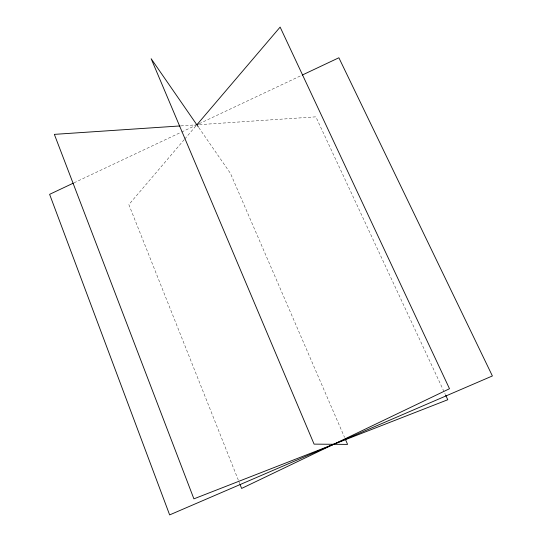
<?xml version="1.0" encoding="UTF-8"?>
<svg xmlns="http://www.w3.org/2000/svg" width="542" height="542" viewBox="0 0 542 542"><rect width="100%" height="100%" fill="white"/><g stroke="black" fill="none" stroke-linecap="round" stroke-linejoin="round"><path stroke-width="0.41" stroke-dasharray="2.71 2.03" d="M184.246 139.619L128.861 204.619L239.74 483.721M184.795 138.976L195.764 126.103M74.03 182.817L180.838 132.383M181.604 132.024L196.102 125.175M199.151 123.732L301.467 75.426M180.838 125.893L196.021 124.87M199.395 124.646L315.851 116.842L445.28 394.366M198.785 127.594L230.472 173.42L344.556 437.401"/><path stroke-width="0.81" d="M73.265 183.176L49.613 194.341L169.646 514.9L492.387 375.958L338.879 57.764L302.233 75.067M198.392 124.098L196.861 124.816L280.133 27.1L449.501 388.729L241.617 488.437L240.052 484.507M179.998 125.947L54.356 134.369L193.9 498.85L447.787 399.732L445.639 395.132M198.304 126.903L151.164 58.726L314.089 444.128L347.578 444.393L345.227 438.952"/></g></svg>
